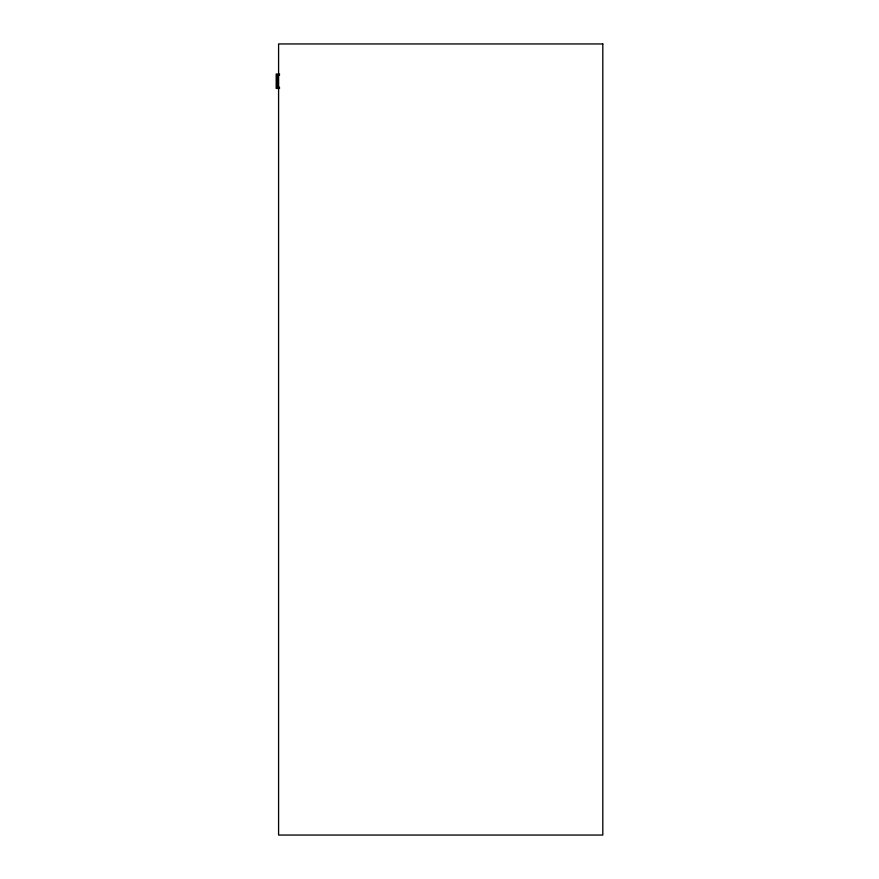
<?xml version="1.0" encoding="UTF-8"?>
<svg xmlns="http://www.w3.org/2000/svg" width="879" height="879" viewBox="0 0 879 879"><rect width="100%" height="100%" fill="white"/><g stroke="black" fill="none" stroke-linecap="round" stroke-linejoin="round"><path stroke-width="1.32" d="M278.379 87.274L278.379 75.045M279.588 74.034L276.193 74.034L276.193 88.427L279.588 88.427M279.588 75.045L277.248 75.045L277.248 87.274L279.588 87.274M602.807 43.95L278.588 43.95L278.588 835.05L602.807 835.05L602.807 43.95"/></g></svg>
